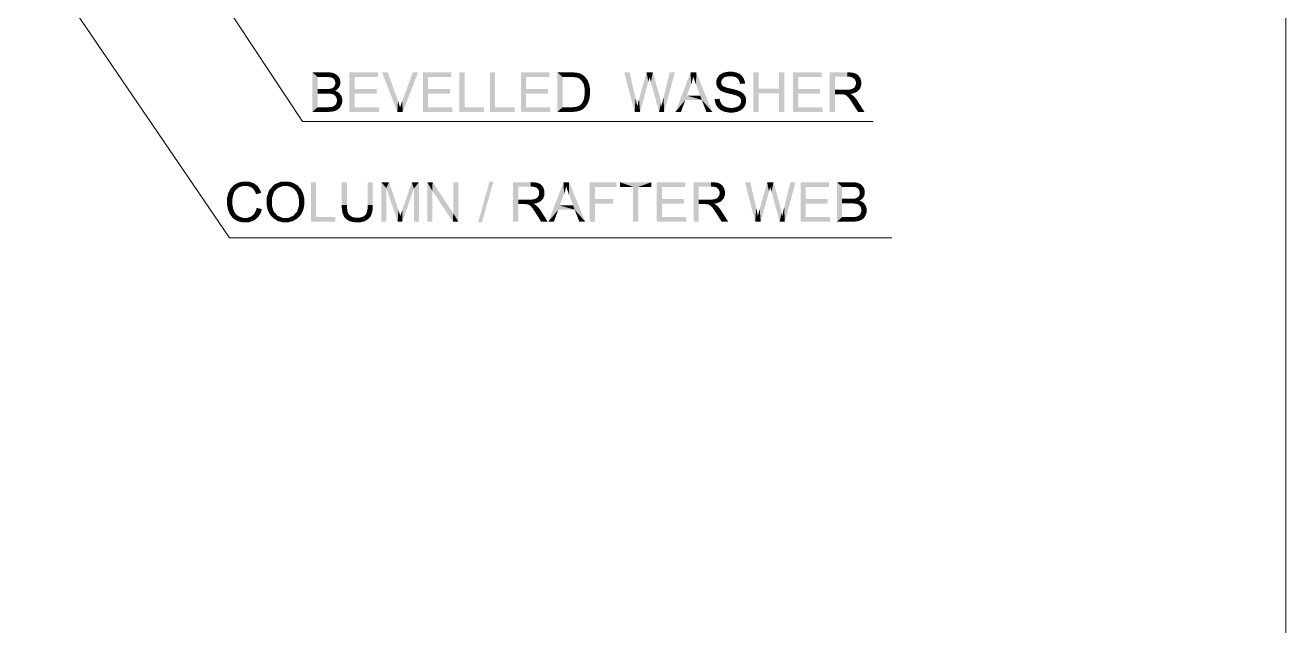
# Model space of a CAD drawing. Header units: millimetres. Extents: x 2 to 579, y 1 to 405.
# Drawn here: x 254.1 to 281.72, y 110.09 to 123.24 of the extents above; entities that cross this region are included whole.
import ezdxf

# ---------------------------------------------------------------- set-up
doc = ezdxf.new("R2010")
doc.units = ezdxf.units.MM
doc.linetypes.add('XKITLINE00', pattern=[0])
doc.layers.add('LinkedObject', color=7, linetype='Continuous', lineweight=0)

# ---------------------------------------------------------------- blocks, each defined once
blk = doc.blocks.new('*A4')
at = {"layer": 'LinkedObject'}
for points in [[(260.394, 122.209), (260.508, 121.744), (260.394, 121.345)], [(260.508, 121.846), (260.508, 121.744), (260.394, 122.209)], [(260.394, 122.209), (260.508, 122.107), (260.508, 121.846)], [(260.681, 122.107), (260.394, 122.209), (260.718, 122.209)], [(260.508, 122.107), (260.394, 122.209), (260.681, 122.107)], [(260.681, 122.107), (260.718, 122.209), (260.727, 122.107)], [(260.718, 122.209), (260.793, 122.101), (260.727, 122.107)], [(260.767, 122.209), (260.793, 122.101), (260.718, 122.209)], [(260.847, 122.196), (260.793, 122.101), (260.767, 122.209)], [(260.793, 122.101), (260.847, 122.196), (260.812, 122.095)], [(260.812, 122.095), (260.847, 122.196), (260.832, 122.089)], [(260.832, 122.089), (260.847, 122.196), (260.877, 122.182)], [(260.877, 122.182), (260.861, 122.066), (260.832, 122.089)], [(260.907, 122.169), (260.861, 122.066), (260.877, 122.182)], [(260.954, 122.129), (260.861, 122.066), (260.907, 122.169)], [(260.971, 122.102), (260.861, 122.066), (260.954, 122.129)], [(260.861, 122.066), (260.971, 122.102), (260.872, 122.05)], [(260.971, 122.102), (260.882, 122.034), (260.872, 122.05)], [(260.882, 122.034), (260.971, 122.102), (260.892, 121.996)], [(260.892, 121.996), (260.971, 122.102), (261.004, 121.988)], [(261.004, 122.017), (260.971, 122.102), (260.988, 122.074)], [(261.004, 121.988), (260.971, 122.102), (261.004, 122.017)], [(261.319, 121.842), (261.205, 121.345), (261.205, 122.209)], [(261.319, 121.842), (261.205, 122.209), (261.319, 122.107)], [(261.83, 122.107), (261.205, 122.209), (261.83, 122.209)], [(261.319, 122.107), (261.205, 122.209), (261.83, 122.107)], [(262.043, 122.209), (262.254, 121.345), (261.919, 122.209)], [(262.268, 121.581), (262.254, 121.345), (262.043, 122.209)], [(262.709, 122.209), (262.36, 121.581), (262.593, 122.209)], [(262.372, 121.345), (262.36, 121.581), (262.709, 122.209)], [(262.928, 121.842), (262.814, 121.345), (262.814, 122.209)], [(262.928, 121.842), (262.814, 122.209), (262.928, 122.107)], [(263.438, 122.107), (262.814, 122.209), (263.438, 122.209)], [(262.928, 122.107), (262.814, 122.209), (263.438, 122.107)], [(263.725, 122.209), (263.611, 121.345), (263.611, 122.209)], [(263.725, 121.447), (263.611, 121.345), (263.725, 122.209)], [(264.396, 122.209), (264.282, 121.345), (264.282, 122.209)], [(264.396, 121.447), (264.282, 121.345), (264.396, 122.209)], [(265.073, 121.842), (264.959, 121.345), (264.959, 122.209)], [(265.073, 121.842), (264.959, 122.209), (265.073, 122.107)], [(265.584, 122.107), (264.959, 122.209), (265.584, 122.209)], [(265.073, 122.107), (264.959, 122.209), (265.584, 122.107)], [(265.762, 122.209), (265.876, 122.107), (265.762, 121.345)], [(266.057, 122.107), (265.762, 122.209), (266.059, 122.209)], [(265.876, 122.107), (265.762, 122.209), (266.057, 122.107)], [(265.762, 121.345), (265.876, 122.107), (265.876, 121.447)], [(266.059, 122.209), (266.108, 122.107), (266.057, 122.107)], [(266.109, 122.209), (266.108, 122.107), (266.059, 122.209)], [(266.109, 122.209), (266.182, 122.098), (266.108, 122.107)], [(266.186, 122.202), (266.182, 122.098), (266.109, 122.209)], [(266.213, 122.196), (266.182, 122.098), (266.186, 122.202)], [(266.213, 122.196), (266.205, 122.089), (266.182, 122.098)], [(266.205, 122.089), (266.213, 122.196), (266.237, 122.077)], [(266.313, 122.157), (266.213, 122.196), (266.25, 122.188)], [(266.339, 122.134), (266.213, 122.196), (266.313, 122.157)], [(266.291, 122.028), (266.213, 122.196), (266.339, 122.134)], [(266.237, 122.077), (266.213, 122.196), (266.291, 122.028)], [(266.339, 122.134), (266.313, 121.991), (266.291, 122.028)], [(266.373, 122.106), (266.313, 121.991), (266.339, 122.134)], [(266.425, 122.032), (266.313, 121.991), (266.373, 122.106)], [(267.342, 122.209), (267.452, 121.345), (267.224, 122.209)], [(267.473, 121.642), (267.452, 121.345), (267.342, 122.209)], [(267.713, 122.209), (267.753, 122.003), (267.548, 121.625)], [(267.753, 122.003), (267.713, 122.209), (267.758, 122.024)], [(267.758, 122.024), (267.713, 122.209), (267.771, 122.074)], [(267.771, 122.074), (267.713, 122.209), (267.779, 122.104)], [(267.851, 122.209), (267.779, 122.104), (267.713, 122.209)], [(267.779, 122.104), (267.851, 122.209), (267.781, 122.095)], [(267.781, 122.095), (267.851, 122.209), (267.795, 122.044)], [(267.795, 122.044), (267.851, 122.209), (267.807, 122.003)], [(267.807, 122.003), (267.851, 122.209), (267.974, 121.771)], [(268.335, 122.209), (268.085, 121.653), (268.22, 122.209)], [(268.099, 121.345), (268.085, 121.653), (268.335, 122.209)], [(268.679, 122.209), (268.69, 121.953), (268.347, 121.345)], [(268.69, 121.953), (268.679, 122.209), (268.705, 121.994)], [(268.705, 121.994), (268.679, 122.209), (268.728, 122.076)], [(268.728, 122.076), (268.679, 122.209), (268.737, 122.118)], [(268.802, 122.209), (268.737, 122.118), (268.679, 122.209)], [(268.737, 122.118), (268.802, 122.209), (268.747, 122.083)], [(268.747, 122.083), (268.802, 122.209), (268.778, 121.993)], [(268.778, 121.993), (268.802, 122.209), (268.798, 121.938)], [(268.798, 121.938), (268.802, 122.209), (268.889, 121.7)], [(268.889, 121.7), (268.802, 122.209), (268.924, 121.606)], [(268.924, 121.606), (268.802, 122.209), (269.154, 121.345)], [(269.277, 122.107), (269.24, 121.985), (269.259, 122.079)], [(269.374, 122.065), (269.24, 121.985), (269.277, 122.107)], [(269.259, 122.079), (269.24, 121.985), (269.24, 122.018)], [(269.296, 122.136), (269.397, 122.084), (269.277, 122.107)], [(269.277, 122.107), (269.397, 122.084), (269.374, 122.065)], [(269.35, 122.179), (269.397, 122.084), (269.296, 122.136)], [(269.421, 122.103), (269.35, 122.179), (269.386, 122.194)], [(269.397, 122.084), (269.35, 122.179), (269.421, 122.103)], [(269.421, 122.209), (269.497, 122.122), (269.386, 122.194)], [(269.386, 122.194), (269.497, 122.122), (269.421, 122.103)], [(269.5, 122.223), (269.497, 122.122), (269.421, 122.209)], [(269.544, 122.223), (269.497, 122.122), (269.5, 122.223)], [(269.497, 122.122), (269.544, 122.223), (269.548, 122.122)], [(269.544, 122.223), (269.598, 122.122), (269.548, 122.122)], [(269.677, 122.208), (269.544, 122.223), (269.592, 122.223)], [(269.713, 122.192), (269.544, 122.223), (269.677, 122.208)], [(269.673, 122.101), (269.544, 122.223), (269.713, 122.192)], [(269.598, 122.122), (269.544, 122.223), (269.673, 122.101)], [(269.713, 122.192), (269.699, 122.08), (269.673, 122.101)], [(269.75, 122.177), (269.699, 122.08), (269.713, 122.192)], [(269.699, 122.08), (269.75, 122.177), (269.724, 122.059)], [(269.724, 122.059), (269.75, 122.177), (269.826, 122.101)], [(269.826, 122.101), (269.754, 121.997), (269.724, 122.059)], [(269.826, 122.101), (269.75, 122.177), (269.806, 122.131)], [(269.846, 122.071), (269.754, 121.997), (269.826, 122.101)], [(269.867, 122.003), (269.754, 121.997), (269.846, 122.071)], [(270.168, 121.854), (270.054, 121.345), (270.054, 122.209)], [(270.168, 121.854), (270.054, 122.209), (270.168, 122.209)], [(270.731, 122.209), (270.617, 121.854), (270.617, 122.209)], [(270.617, 121.752), (270.617, 121.854), (270.731, 122.209)], [(270.617, 121.752), (270.731, 122.209), (270.731, 121.345)], [(271.037, 121.842), (270.923, 121.345), (270.923, 122.209)], [(271.037, 121.842), (270.923, 122.209), (271.037, 122.107)], [(271.548, 122.107), (270.923, 122.209), (271.548, 122.209)], [(271.037, 122.107), (270.923, 122.209), (271.548, 122.107)], [(271.842, 121.828), (271.728, 121.345), (271.728, 122.209)], [(271.728, 122.209), (271.842, 122.114), (271.842, 121.828)], [(272.115, 122.114), (271.728, 122.209), (272.11, 122.209)], [(271.842, 122.114), (271.728, 122.209), (272.115, 122.114)], [(272.11, 122.209), (272.163, 122.114), (272.115, 122.114)], [(272.255, 122.197), (272.11, 122.209), (272.168, 122.209)], [(272.285, 122.185), (272.11, 122.209), (272.255, 122.197)], [(272.233, 122.094), (272.11, 122.209), (272.285, 122.185)], [(272.163, 122.114), (272.11, 122.209), (272.233, 122.094)], [(272.285, 122.185), (272.255, 122.074), (272.233, 122.094)], [(272.315, 122.174), (272.255, 122.074), (272.285, 122.185)], [(272.255, 122.074), (272.315, 122.174), (272.277, 122.054)], [(272.277, 122.054), (272.315, 122.174), (272.381, 122.103)], [(272.381, 122.103), (272.3, 122.004), (272.277, 122.054)], [(272.399, 122.074), (272.3, 122.004), (272.381, 122.103)], [(272.417, 122.009), (272.3, 122.004), (272.399, 122.074)], [(272.381, 122.103), (272.315, 122.174), (272.363, 122.133)], [(260.708, 121.744), (260.508, 121.846), (260.695, 121.846)], [(260.508, 121.744), (260.508, 121.846), (260.708, 121.744)], [(260.749, 121.744), (260.695, 121.846), (260.733, 121.846)], [(260.708, 121.744), (260.695, 121.846), (260.749, 121.744)], [(260.788, 121.851), (260.884, 121.804), (260.733, 121.846)], [(260.733, 121.846), (260.884, 121.804), (260.749, 121.744)], [(260.749, 121.744), (260.884, 121.804), (260.813, 121.737)], [(260.804, 121.856), (260.914, 121.819), (260.788, 121.851)], [(260.884, 121.804), (260.788, 121.851), (260.914, 121.819)], [(260.826, 121.862), (260.914, 121.819), (260.804, 121.856)], [(260.884, 121.804), (260.857, 121.722), (260.813, 121.737)], [(260.859, 121.884), (260.914, 121.819), (260.826, 121.862)], [(260.857, 121.722), (260.884, 121.804), (260.891, 121.697)], [(260.974, 121.883), (260.859, 121.884), (260.881, 121.914)], [(260.96, 121.859), (260.859, 121.884), (260.974, 121.883)], [(260.914, 121.819), (260.859, 121.884), (260.96, 121.859)], [(260.881, 121.914), (261.004, 121.988), (260.974, 121.883)], [(260.892, 121.952), (261.004, 121.988), (260.881, 121.914)], [(260.983, 121.754), (260.884, 121.804), (260.923, 121.793)], [(260.891, 121.697), (260.884, 121.804), (260.983, 121.754)], [(261.004, 121.988), (260.892, 121.974), (260.892, 121.996)], [(260.892, 121.974), (261.004, 121.988), (260.892, 121.952)], [(260.974, 121.883), (261.004, 121.988), (260.989, 121.908)], [(260.989, 121.908), (261.004, 121.988), (261.004, 121.96)], [(261.319, 121.74), (261.205, 121.345), (261.319, 121.842)], [(261.798, 121.74), (261.319, 121.842), (261.798, 121.842)], [(261.319, 121.74), (261.319, 121.842), (261.798, 121.74)], [(262.928, 121.74), (262.814, 121.345), (262.928, 121.842)], [(263.406, 121.74), (262.928, 121.842), (263.406, 121.842)], [(262.928, 121.74), (262.928, 121.842), (263.406, 121.74)], [(265.073, 121.74), (264.959, 121.345), (265.073, 121.842)], [(265.552, 121.74), (265.073, 121.842), (265.552, 121.842)], [(265.073, 121.74), (265.073, 121.842), (265.552, 121.74)], [(266.313, 121.991), (266.425, 122.032), (266.336, 121.955)], [(266.336, 121.955), (266.425, 122.032), (266.441, 121.987)], [(266.441, 121.987), (266.358, 121.851), (266.336, 121.955)], [(266.458, 121.942), (266.358, 121.851), (266.441, 121.987)], [(266.475, 121.839), (266.358, 121.851), (266.458, 121.942)], [(266.475, 121.781), (266.358, 121.851), (266.475, 121.839)], [(266.358, 121.851), (266.475, 121.781), (266.358, 121.783)], [(267.548, 121.625), (267.753, 122.003), (267.571, 121.345)], [(267.974, 121.771), (267.987, 121.345), (267.807, 122.003)], [(268.347, 121.345), (268.69, 121.953), (268.595, 121.7)], [(269.35, 122.019), (269.24, 121.985), (269.374, 122.065)], [(269.24, 121.985), (269.35, 122.019), (269.35, 121.993)], [(269.35, 121.969), (269.24, 121.985), (269.35, 121.993)], [(269.24, 121.985), (269.35, 121.969), (269.24, 121.955)], [(269.24, 121.955), (269.35, 121.969), (269.255, 121.901)], [(269.255, 121.901), (269.35, 121.969), (269.27, 121.877)], [(269.27, 121.877), (269.35, 121.969), (269.367, 121.931)], [(269.367, 121.931), (269.331, 121.813), (269.27, 121.877)], [(269.27, 121.877), (269.331, 121.813), (269.286, 121.853)], [(269.383, 121.916), (269.331, 121.813), (269.367, 121.931)], [(269.331, 121.813), (269.383, 121.916), (269.362, 121.797)], [(269.362, 121.797), (269.383, 121.916), (269.4, 121.901)], [(269.362, 121.797), (269.4, 121.901), (269.386, 121.784)], [(269.386, 121.784), (269.4, 121.901), (269.469, 121.757)], [(269.469, 121.757), (269.4, 121.901), (269.486, 121.87)], [(269.469, 121.757), (269.486, 121.87), (269.529, 121.743)], [(269.529, 121.743), (269.486, 121.87), (269.556, 121.854)], [(269.529, 121.743), (269.556, 121.854), (269.588, 121.729)], [(269.588, 121.729), (269.556, 121.854), (269.625, 121.839)], [(269.588, 121.729), (269.625, 121.839), (269.665, 121.708)], [(269.665, 121.708), (269.625, 121.839), (269.683, 121.701)], [(269.683, 121.701), (269.625, 121.839), (269.71, 121.69)], [(269.721, 121.811), (269.71, 121.69), (269.625, 121.839)], [(269.747, 121.799), (269.71, 121.69), (269.721, 121.811)], [(269.71, 121.69), (269.747, 121.799), (269.749, 121.665)], [(269.749, 121.665), (269.747, 121.799), (269.785, 121.782)], [(269.868, 121.965), (269.754, 121.997), (269.867, 122.003)], [(269.754, 121.997), (269.868, 121.965), (269.759, 121.956)], [(270.168, 121.752), (270.054, 121.345), (270.168, 121.854)], [(270.168, 121.854), (270.617, 121.752), (270.168, 121.752)], [(270.617, 121.854), (270.617, 121.752), (270.168, 121.854)], [(271.037, 121.74), (270.923, 121.345), (271.037, 121.842)], [(271.516, 121.74), (271.037, 121.842), (271.516, 121.842)], [(271.037, 121.74), (271.037, 121.842), (271.516, 121.74)], [(271.842, 121.828), (271.842, 121.728), (271.728, 121.345)], [(271.974, 121.728), (271.842, 121.828), (272.087, 121.828)], [(271.842, 121.728), (271.842, 121.828), (271.974, 121.728)], [(271.974, 121.728), (272.087, 121.828), (271.996, 121.728)], [(271.996, 121.728), (272.087, 121.828), (272.028, 121.726)], [(272.028, 121.726), (272.087, 121.828), (272.038, 121.724)], [(272.038, 121.724), (272.087, 121.828), (272.051, 121.721)], [(272.051, 121.721), (272.087, 121.828), (272.077, 121.709)], [(272.077, 121.709), (272.087, 121.828), (272.126, 121.828)], [(272.077, 121.709), (272.126, 121.828), (272.09, 121.701)], [(272.126, 121.828), (272.174, 121.738), (272.09, 121.701)], [(272.187, 121.836), (272.174, 121.738), (272.126, 121.828)], [(272.174, 121.738), (272.187, 121.836), (272.236, 121.746)], [(272.209, 121.844), (272.358, 121.818), (272.187, 121.836)], [(272.328, 121.786), (272.187, 121.836), (272.358, 121.818)], [(272.236, 121.746), (272.187, 121.836), (272.328, 121.786)], [(272.232, 121.852), (272.358, 121.818), (272.209, 121.844)], [(272.358, 121.818), (272.232, 121.852), (272.265, 121.878)], [(272.277, 121.896), (272.358, 121.818), (272.265, 121.878)], [(272.288, 121.914), (272.358, 121.818), (272.277, 121.896)], [(272.288, 121.914), (272.417, 121.973), (272.358, 121.818)], [(272.3, 121.952), (272.417, 121.973), (272.288, 121.914)], [(272.417, 121.973), (272.3, 122.004), (272.417, 122.009)], [(272.3, 122.004), (272.417, 121.973), (272.3, 121.973)], [(272.417, 121.973), (272.3, 121.952), (272.3, 121.973)], [(272.358, 121.818), (272.417, 121.973), (272.387, 121.849)], [(272.387, 121.849), (272.417, 121.973), (272.417, 121.927)], [(260.394, 121.345), (260.508, 121.744), (260.508, 121.447)], [(260.891, 121.697), (260.983, 121.754), (260.904, 121.679)], [(261.02, 121.482), (260.903, 121.507), (260.92, 121.538)], [(260.904, 121.679), (260.983, 121.754), (260.916, 121.661)], [(260.916, 121.661), (260.983, 121.754), (261.004, 121.726)], [(261.004, 121.726), (260.928, 121.619), (260.916, 121.661)], [(260.92, 121.538), (261.046, 121.595), (261.02, 121.482)], [(260.928, 121.575), (261.046, 121.595), (260.92, 121.538)], [(261.025, 121.698), (260.928, 121.619), (261.004, 121.726)], [(261.046, 121.633), (260.928, 121.619), (261.025, 121.698)], [(261.046, 121.595), (260.928, 121.619), (261.046, 121.633)], [(260.928, 121.619), (261.046, 121.595), (260.928, 121.595)], [(261.046, 121.595), (260.928, 121.575), (260.928, 121.595)], [(261.02, 121.482), (261.046, 121.595), (261.033, 121.508)], [(261.033, 121.508), (261.046, 121.595), (261.046, 121.565)], [(261.319, 121.447), (261.205, 121.345), (261.319, 121.74)], [(262.281, 121.543), (262.254, 121.345), (262.268, 121.581)], [(262.304, 121.472), (262.254, 121.345), (262.281, 121.543)], [(262.346, 121.545), (262.372, 121.345), (262.323, 121.475)], [(262.36, 121.581), (262.372, 121.345), (262.346, 121.545)], [(262.928, 121.447), (262.814, 121.345), (262.928, 121.74)], [(265.073, 121.447), (264.959, 121.345), (265.073, 121.74)], [(266.394, 121.481), (266.272, 121.507), (266.292, 121.528)], [(266.292, 121.528), (266.452, 121.607), (266.394, 121.481)], [(266.324, 121.582), (266.452, 121.607), (266.292, 121.528)], [(266.335, 121.617), (266.452, 121.607), (266.324, 121.582)], [(266.452, 121.607), (266.335, 121.617), (266.346, 121.651)], [(266.358, 121.734), (266.475, 121.732), (266.346, 121.651)], [(266.346, 121.651), (266.475, 121.732), (266.452, 121.607)], [(266.475, 121.781), (266.358, 121.734), (266.358, 121.783)], [(266.475, 121.732), (266.358, 121.734), (266.475, 121.781)], [(266.394, 121.481), (266.452, 121.607), (266.411, 121.506)], [(266.411, 121.506), (266.452, 121.607), (266.441, 121.569)], [(266.452, 121.607), (266.475, 121.732), (266.464, 121.645)], [(267.483, 121.598), (267.452, 121.345), (267.473, 121.642)], [(267.502, 121.509), (267.452, 121.345), (267.483, 121.598)], [(267.526, 121.535), (267.571, 121.345), (267.509, 121.465)], [(267.545, 121.614), (267.571, 121.345), (267.526, 121.535)], [(267.548, 121.625), (267.571, 121.345), (267.545, 121.614)], [(267.997, 121.69), (267.987, 121.345), (267.974, 121.771)], [(268.031, 121.537), (267.987, 121.345), (267.997, 121.69)], [(268.041, 121.465), (267.987, 121.345), (268.031, 121.537)], [(268.071, 121.6), (268.099, 121.345), (268.05, 121.506)], [(268.085, 121.653), (268.099, 121.345), (268.071, 121.6)], [(268.562, 121.606), (268.347, 121.345), (268.595, 121.7)], [(268.347, 121.345), (268.562, 121.606), (268.468, 121.345)], [(268.595, 121.7), (268.924, 121.606), (268.562, 121.606)], [(268.889, 121.7), (268.924, 121.606), (268.595, 121.7)], [(268.924, 121.606), (269.154, 121.345), (269.024, 121.345)], [(269.32, 121.599), (269.208, 121.622), (269.316, 121.631)], [(269.208, 121.622), (269.255, 121.467), (269.209, 121.579)], [(269.32, 121.599), (269.255, 121.467), (269.208, 121.622)], [(269.209, 121.579), (269.255, 121.467), (269.233, 121.501)], [(269.338, 121.546), (269.255, 121.467), (269.32, 121.599)], [(269.255, 121.467), (269.338, 121.546), (269.278, 121.433)], [(269.278, 121.433), (269.338, 121.546), (269.34, 121.381)], [(269.352, 121.525), (269.34, 121.381), (269.338, 121.546)], [(269.366, 121.504), (269.34, 121.381), (269.352, 121.525)], [(269.749, 121.665), (269.785, 121.782), (269.761, 121.65)], [(269.772, 121.522), (269.874, 121.489), (269.76, 121.505)], [(269.761, 121.65), (269.785, 121.782), (269.773, 121.635)], [(269.772, 121.522), (269.894, 121.588), (269.874, 121.489)], [(269.784, 121.559), (269.894, 121.588), (269.772, 121.522)], [(269.785, 121.782), (269.858, 121.711), (269.773, 121.635)], [(269.773, 121.635), (269.858, 121.711), (269.784, 121.599)], [(269.784, 121.599), (269.858, 121.711), (269.876, 121.685)], [(269.784, 121.599), (269.876, 121.685), (269.784, 121.579)], [(269.784, 121.579), (269.876, 121.685), (269.784, 121.559)], [(269.876, 121.685), (269.894, 121.588), (269.784, 121.559)], [(269.858, 121.711), (269.785, 121.782), (269.84, 121.738)], [(269.874, 121.489), (269.894, 121.588), (269.894, 121.554)], [(269.894, 121.588), (269.876, 121.685), (269.894, 121.623)], [(270.054, 121.345), (270.168, 121.752), (270.168, 121.345)], [(270.617, 121.752), (270.731, 121.345), (270.617, 121.345)], [(271.037, 121.447), (270.923, 121.345), (271.037, 121.74)], [(271.728, 121.345), (271.842, 121.728), (271.842, 121.345)], [(272.09, 121.701), (272.174, 121.738), (272.102, 121.693)], [(272.174, 121.738), (272.131, 121.664), (272.102, 121.693)], [(272.197, 121.727), (272.131, 121.664), (272.174, 121.738)], [(272.131, 121.664), (272.197, 121.727), (272.148, 121.643)], [(272.148, 121.643), (272.197, 121.727), (272.164, 121.623)], [(272.164, 121.623), (272.197, 121.727), (272.243, 121.695)], [(272.243, 121.695), (272.205, 121.563), (272.164, 121.623)], [(272.243, 121.695), (272.197, 121.727), (272.231, 121.705)], [(272.268, 121.672), (272.205, 121.563), (272.243, 121.695)], [(272.315, 121.614), (272.205, 121.563), (272.268, 121.672)], [(272.205, 121.563), (272.315, 121.614), (272.23, 121.524)], [(272.23, 121.524), (272.315, 121.614), (272.337, 121.58)], [(272.23, 121.524), (272.337, 121.58), (272.344, 121.345)], [(272.344, 121.345), (272.337, 121.58), (272.487, 121.345)], [(260.508, 121.447), (260.723, 121.345), (260.394, 121.345)], [(260.723, 121.447), (260.723, 121.345), (260.508, 121.447)], [(260.723, 121.447), (260.764, 121.345), (260.723, 121.345)], [(260.751, 121.447), (260.764, 121.345), (260.723, 121.447)], [(260.79, 121.449), (260.834, 121.352), (260.751, 121.447)], [(260.751, 121.447), (260.834, 121.352), (260.764, 121.345)], [(260.801, 121.451), (260.834, 121.352), (260.79, 121.449)], [(260.862, 121.359), (260.801, 121.451), (260.821, 121.454)], [(260.834, 121.352), (260.801, 121.451), (260.862, 121.359)], [(260.854, 121.466), (260.957, 121.402), (260.821, 121.454)], [(260.821, 121.454), (260.957, 121.402), (260.862, 121.359)], [(260.868, 121.474), (260.957, 121.402), (260.854, 121.466)], [(260.862, 121.359), (260.957, 121.402), (260.891, 121.366)], [(260.957, 121.402), (260.868, 121.474), (260.881, 121.483)], [(260.903, 121.507), (260.976, 121.416), (260.881, 121.483)], [(260.881, 121.483), (260.976, 121.416), (260.957, 121.402)], [(260.891, 121.366), (260.957, 121.402), (260.938, 121.388)], [(261.008, 121.456), (260.903, 121.507), (261.02, 121.482)], [(260.976, 121.416), (260.903, 121.507), (261.008, 121.456)], [(261.205, 121.345), (261.319, 121.447), (261.849, 121.345)], [(261.849, 121.345), (261.319, 121.447), (261.849, 121.447)], [(262.313, 121.439), (262.254, 121.345), (262.304, 121.472)], [(262.254, 121.345), (262.313, 121.439), (262.372, 121.345)], [(262.323, 121.475), (262.372, 121.345), (262.313, 121.439)], [(262.814, 121.345), (262.928, 121.447), (263.458, 121.345)], [(263.458, 121.345), (262.928, 121.447), (263.458, 121.447)], [(263.611, 121.345), (263.725, 121.447), (264.15, 121.345)], [(264.15, 121.345), (263.725, 121.447), (264.15, 121.447)], [(264.282, 121.345), (264.396, 121.447), (264.821, 121.345)], [(264.821, 121.345), (264.396, 121.447), (264.821, 121.447)], [(264.959, 121.345), (265.073, 121.447), (265.604, 121.345)], [(265.604, 121.345), (265.073, 121.447), (265.604, 121.447)], [(265.876, 121.447), (266.073, 121.345), (265.762, 121.345)], [(266.06, 121.447), (266.073, 121.345), (265.876, 121.447)], [(266.06, 121.447), (266.112, 121.345), (266.073, 121.345)], [(266.103, 121.447), (266.112, 121.345), (266.06, 121.447)], [(266.212, 121.359), (266.103, 121.447), (266.17, 121.455)], [(266.182, 121.352), (266.103, 121.447), (266.212, 121.359)], [(266.112, 121.345), (266.103, 121.447), (266.182, 121.352)], [(266.194, 121.463), (266.212, 121.359), (266.17, 121.455)], [(266.219, 121.47), (266.212, 121.359), (266.194, 121.463)], [(266.212, 121.359), (266.219, 121.47), (266.242, 121.367)], [(266.315, 121.403), (266.219, 121.47), (266.257, 121.493)], [(266.294, 121.388), (266.219, 121.47), (266.315, 121.403)], [(266.242, 121.367), (266.219, 121.47), (266.294, 121.388)], [(266.272, 121.507), (266.336, 121.417), (266.257, 121.493)], [(266.257, 121.493), (266.336, 121.417), (266.315, 121.403)], [(266.376, 121.456), (266.272, 121.507), (266.394, 121.481)], [(266.336, 121.417), (266.272, 121.507), (266.376, 121.456)], [(267.509, 121.465), (267.452, 121.345), (267.502, 121.509)], [(267.509, 121.465), (267.571, 121.345), (267.452, 121.345)], [(268.041, 121.465), (268.099, 121.345), (267.987, 121.345)], [(268.05, 121.506), (268.099, 121.345), (268.041, 121.465)], [(269.366, 121.504), (269.38, 121.364), (269.34, 121.381)], [(269.409, 121.47), (269.38, 121.364), (269.366, 121.504)], [(269.38, 121.364), (269.409, 121.47), (269.419, 121.347)], [(269.438, 121.458), (269.419, 121.347), (269.409, 121.47)], [(269.468, 121.445), (269.419, 121.347), (269.438, 121.458)], [(269.468, 121.445), (269.517, 121.33), (269.419, 121.347)], [(269.534, 121.432), (269.517, 121.33), (269.468, 121.445)], [(269.534, 121.432), (269.576, 121.33), (269.517, 121.33)], [(269.571, 121.432), (269.576, 121.33), (269.534, 121.432)], [(269.571, 121.432), (269.622, 121.33), (269.576, 121.33)], [(269.603, 121.432), (269.622, 121.33), (269.571, 121.432)], [(269.661, 121.442), (269.742, 121.364), (269.603, 121.432)], [(269.603, 121.432), (269.742, 121.364), (269.622, 121.33)], [(269.622, 121.33), (269.742, 121.364), (269.705, 121.347)], [(269.686, 121.451), (269.835, 121.428), (269.661, 121.442)], [(269.779, 121.381), (269.661, 121.442), (269.835, 121.428)], [(269.742, 121.364), (269.661, 121.442), (269.779, 121.381)], [(269.711, 121.461), (269.835, 121.428), (269.686, 121.451)], [(269.748, 121.488), (269.855, 121.459), (269.711, 121.461)], [(269.711, 121.461), (269.855, 121.459), (269.835, 121.428)], [(269.76, 121.505), (269.874, 121.489), (269.748, 121.488)], [(269.855, 121.459), (269.748, 121.488), (269.874, 121.489)], [(270.923, 121.345), (271.037, 121.447), (271.568, 121.345)], [(271.568, 121.345), (271.037, 121.447), (271.568, 121.447)], [(258.666, 119.545), (258.547, 119.564), (258.573, 119.614)], [(258.599, 119.665), (258.727, 119.65), (258.573, 119.614)], [(258.573, 119.614), (258.727, 119.65), (258.68, 119.586)], [(258.666, 119.545), (258.573, 119.614), (258.68, 119.586)], [(258.672, 119.741), (258.727, 119.65), (258.599, 119.665)], [(258.719, 119.767), (258.727, 119.65), (258.672, 119.741)], [(258.767, 119.793), (258.877, 119.721), (258.719, 119.767)], [(258.719, 119.767), (258.877, 119.721), (258.793, 119.698)], [(258.727, 119.65), (258.719, 119.767), (258.76, 119.674)], [(258.76, 119.674), (258.719, 119.767), (258.793, 119.698)], [(258.872, 119.819), (258.877, 119.721), (258.767, 119.793)], [(258.929, 119.819), (258.877, 119.721), (258.872, 119.819)], [(258.877, 119.721), (258.929, 119.819), (258.926, 119.721)], [(258.929, 119.819), (258.97, 119.721), (258.926, 119.721)], [(259.102, 119.786), (258.929, 119.819), (258.994, 119.819)], [(259.147, 119.753), (258.929, 119.819), (259.102, 119.786)], [(259.042, 119.7), (258.929, 119.819), (259.147, 119.753)], [(258.97, 119.721), (258.929, 119.819), (259.042, 119.7)], [(259.042, 119.7), (259.147, 119.753), (259.07, 119.678)], [(259.147, 119.753), (259.099, 119.657), (259.07, 119.678)], [(259.099, 119.657), (259.147, 119.753), (259.142, 119.588)], [(259.142, 119.588), (259.147, 119.753), (259.27, 119.568)], [(259.142, 119.588), (259.27, 119.568), (259.157, 119.541)], [(259.252, 119.627), (259.147, 119.753), (259.191, 119.72)], [(259.27, 119.568), (259.147, 119.753), (259.252, 119.627)], [(259.505, 119.697), (259.39, 119.361), (259.447, 119.637)], [(259.551, 119.596), (259.39, 119.361), (259.505, 119.697)], [(259.447, 119.637), (259.39, 119.361), (259.39, 119.468)], [(259.507, 119.456), (259.39, 119.361), (259.551, 119.596)], [(259.712, 119.819), (259.505, 119.697), (259.563, 119.758)], [(259.803, 119.819), (259.505, 119.697), (259.712, 119.819)], [(259.743, 119.721), (259.505, 119.697), (259.803, 119.819)], [(259.639, 119.679), (259.505, 119.697), (259.743, 119.721)], [(259.505, 119.697), (259.639, 119.679), (259.595, 119.637)], [(259.551, 119.596), (259.505, 119.697), (259.595, 119.637)], [(259.743, 119.721), (259.803, 119.819), (259.804, 119.721)], [(259.803, 119.819), (259.847, 119.721), (259.804, 119.721)], [(259.971, 119.79), (259.803, 119.819), (259.863, 119.819)], [(260.019, 119.762), (259.803, 119.819), (259.971, 119.79)], [(259.924, 119.699), (259.803, 119.819), (260.019, 119.762)], [(259.847, 119.721), (259.803, 119.819), (259.924, 119.699)], [(259.924, 119.699), (260.019, 119.762), (259.958, 119.677)], [(260.019, 119.762), (259.992, 119.656), (259.958, 119.677)], [(259.992, 119.656), (260.019, 119.762), (260.045, 119.595)], [(260.14, 119.654), (260.019, 119.762), (260.067, 119.733)], [(260.165, 119.603), (260.019, 119.762), (260.14, 119.654)], [(260.045, 119.595), (260.019, 119.762), (260.165, 119.603)], [(260.045, 119.595), (260.165, 119.603), (260.063, 119.555)], [(260.165, 119.603), (260.08, 119.516), (260.063, 119.555)], [(260.08, 119.516), (260.165, 119.603), (260.098, 119.424)], [(260.098, 119.424), (260.165, 119.603), (260.216, 119.436)], [(260.216, 119.436), (260.165, 119.603), (260.191, 119.552)], [(260.472, 119.804), (260.358, 118.94), (260.358, 119.804)], [(260.472, 119.042), (260.358, 118.94), (260.472, 119.804)], [(261.15, 119.804), (261.036, 119.305), (261.036, 119.804)], [(261.15, 119.306), (261.036, 119.305), (261.15, 119.804)], [(261.715, 119.804), (261.601, 119.306), (261.601, 119.804)], [(261.715, 119.305), (261.601, 119.306), (261.715, 119.804)], [(261.901, 119.804), (262.011, 119.676), (261.901, 118.94)], [(262.011, 119.676), (261.901, 119.804), (262.073, 119.804)], [(261.901, 118.94), (262.011, 119.676), (262.011, 118.94)], [(262.011, 119.676), (262.073, 119.804), (262.26, 118.94)], [(262.26, 118.94), (262.073, 119.804), (262.277, 119.193)], [(262.364, 119.204), (262.615, 119.664), (262.363, 118.94)], [(262.572, 119.804), (262.615, 119.664), (262.364, 119.204)], [(262.725, 119.804), (262.615, 119.664), (262.572, 119.804)], [(262.615, 118.94), (262.725, 119.804), (262.725, 118.94)], [(262.615, 119.664), (262.725, 119.804), (262.615, 118.94)], [(262.908, 119.804), (263.018, 119.619), (262.908, 118.94)], [(263.018, 119.619), (262.908, 119.804), (263.025, 119.804)], [(262.908, 118.94), (263.018, 119.619), (263.018, 118.94)], [(263.018, 119.619), (263.025, 119.804), (263.471, 118.94)], [(263.471, 118.94), (263.025, 119.804), (263.478, 119.126)], [(263.588, 119.804), (263.478, 119.126), (263.478, 119.804)], [(263.588, 118.94), (263.478, 119.126), (263.588, 119.804)], [(264.358, 119.818), (264.022, 118.926), (264.273, 119.818)], [(264.108, 118.926), (264.022, 118.926), (264.358, 119.818)], [(264.902, 119.423), (264.788, 118.94), (264.788, 119.804)], [(264.788, 119.804), (264.902, 119.709), (264.902, 119.423)], [(265.175, 119.709), (264.788, 119.804), (265.17, 119.804)], [(264.902, 119.709), (264.788, 119.804), (265.175, 119.709)], [(265.17, 119.804), (265.223, 119.709), (265.175, 119.709)], [(265.316, 119.793), (265.17, 119.804), (265.228, 119.804)], [(265.346, 119.781), (265.17, 119.804), (265.316, 119.793)], [(265.293, 119.69), (265.17, 119.804), (265.346, 119.781)], [(265.223, 119.709), (265.17, 119.804), (265.293, 119.69)], [(265.346, 119.781), (265.315, 119.67), (265.293, 119.69)], [(265.376, 119.769), (265.315, 119.67), (265.346, 119.781)], [(265.315, 119.67), (265.376, 119.769), (265.338, 119.65)], [(265.338, 119.65), (265.376, 119.769), (265.442, 119.699)], [(265.442, 119.699), (265.36, 119.6), (265.338, 119.65)], [(265.46, 119.669), (265.36, 119.6), (265.442, 119.699)], [(265.477, 119.604), (265.36, 119.6), (265.46, 119.669)], [(265.477, 119.569), (265.36, 119.6), (265.477, 119.604)], [(265.36, 119.6), (265.477, 119.569), (265.36, 119.569)], [(265.442, 119.699), (265.376, 119.769), (265.424, 119.728)], [(265.894, 119.804), (265.906, 119.548), (265.562, 118.94)], [(265.906, 119.548), (265.894, 119.804), (265.92, 119.589)], [(265.92, 119.589), (265.894, 119.804), (265.944, 119.672)], [(265.944, 119.672), (265.894, 119.804), (265.952, 119.714)], [(266.017, 119.804), (265.952, 119.714), (265.894, 119.804)], [(265.952, 119.714), (266.017, 119.804), (265.963, 119.678)], [(265.963, 119.678), (266.017, 119.804), (265.993, 119.588)], [(265.993, 119.588), (266.017, 119.804), (266.013, 119.534)], [(266.013, 119.534), (266.017, 119.804), (266.104, 119.295)], [(266.104, 119.295), (266.017, 119.804), (266.139, 119.202)], [(266.139, 119.202), (266.017, 119.804), (266.37, 118.94)], [(266.582, 119.435), (266.468, 118.94), (266.468, 119.804)], [(266.582, 119.435), (266.468, 119.804), (266.582, 119.702)], [(267.05, 119.702), (266.468, 119.804), (267.05, 119.804)], [(266.582, 119.702), (266.468, 119.804), (267.05, 119.702)], [(267.134, 119.804), (267.418, 119.702), (267.134, 119.702)], [(267.532, 119.702), (267.418, 119.702), (267.134, 119.804)], [(267.532, 119.702), (267.134, 119.804), (267.818, 119.804)], [(267.418, 118.94), (267.532, 119.702), (267.532, 118.94)], [(267.418, 119.702), (267.532, 119.702), (267.418, 118.94)], [(267.532, 119.702), (267.818, 119.804), (267.818, 119.702)], [(268.051, 119.438), (267.937, 118.94), (267.937, 119.804)], [(268.051, 119.438), (267.937, 119.804), (268.051, 119.702)], [(268.562, 119.702), (267.937, 119.804), (268.562, 119.804)], [(268.051, 119.702), (267.937, 119.804), (268.562, 119.702)], [(268.856, 119.423), (268.742, 118.94), (268.742, 119.804)], [(268.742, 119.804), (268.856, 119.709), (268.856, 119.423)], [(269.129, 119.709), (268.742, 119.804), (269.124, 119.804)], [(268.856, 119.709), (268.742, 119.804), (269.129, 119.709)], [(269.124, 119.804), (269.177, 119.709), (269.129, 119.709)], [(269.269, 119.793), (269.124, 119.804), (269.182, 119.804)], [(269.299, 119.781), (269.124, 119.804), (269.269, 119.793)], [(269.247, 119.69), (269.124, 119.804), (269.299, 119.781)], [(269.177, 119.709), (269.124, 119.804), (269.247, 119.69)], [(269.299, 119.781), (269.269, 119.67), (269.247, 119.69)], [(269.329, 119.769), (269.269, 119.67), (269.299, 119.781)], [(269.269, 119.67), (269.329, 119.769), (269.291, 119.65)], [(269.291, 119.65), (269.329, 119.769), (269.395, 119.699)], [(269.395, 119.699), (269.314, 119.6), (269.291, 119.65)], [(269.413, 119.669), (269.314, 119.6), (269.395, 119.699)], [(269.431, 119.604), (269.314, 119.6), (269.413, 119.669)], [(269.431, 119.569), (269.314, 119.6), (269.431, 119.604)], [(269.314, 119.6), (269.431, 119.569), (269.314, 119.569)], [(269.395, 119.699), (269.329, 119.769), (269.377, 119.728)], [(269.985, 119.804), (270.095, 118.94), (269.867, 119.804)], [(270.116, 119.238), (270.095, 118.94), (269.985, 119.804)], [(270.356, 119.804), (270.396, 119.598), (270.191, 119.221)], [(270.191, 119.221), (270.396, 119.598), (270.214, 118.94)], [(270.396, 119.598), (270.356, 119.804), (270.401, 119.619)], [(270.401, 119.619), (270.356, 119.804), (270.414, 119.67)], [(270.414, 119.67), (270.356, 119.804), (270.422, 119.7)], [(270.494, 119.804), (270.422, 119.7), (270.356, 119.804)], [(270.422, 119.7), (270.494, 119.804), (270.424, 119.69)], [(270.424, 119.69), (270.494, 119.804), (270.438, 119.64)], [(270.438, 119.64), (270.494, 119.804), (270.45, 119.598)], [(270.45, 119.598), (270.494, 119.804), (270.617, 119.367)], [(270.617, 119.367), (270.63, 118.94), (270.45, 119.598)], [(270.978, 119.804), (270.728, 119.249), (270.863, 119.804)], [(270.742, 118.94), (270.728, 119.249), (270.978, 119.804)], [(271.201, 119.438), (271.087, 118.94), (271.087, 119.804)], [(271.201, 119.438), (271.087, 119.804), (271.201, 119.702)], [(271.711, 119.702), (271.087, 119.804), (271.711, 119.804)], [(271.201, 119.702), (271.087, 119.804), (271.711, 119.702)], [(271.884, 119.804), (271.998, 119.34), (271.884, 118.94)], [(271.998, 119.441), (271.998, 119.34), (271.884, 119.804)], [(271.884, 119.804), (271.998, 119.702), (271.998, 119.441)], [(272.171, 119.702), (271.884, 119.804), (272.208, 119.804)], [(271.998, 119.702), (271.884, 119.804), (272.171, 119.702)], [(272.171, 119.702), (272.208, 119.804), (272.218, 119.702)], [(272.208, 119.804), (272.284, 119.696), (272.218, 119.702)], [(272.258, 119.804), (272.284, 119.696), (272.208, 119.804)], [(272.337, 119.791), (272.284, 119.696), (272.258, 119.804)], [(272.284, 119.696), (272.337, 119.791), (272.303, 119.69)], [(272.303, 119.69), (272.337, 119.791), (272.322, 119.684)], [(272.322, 119.684), (272.337, 119.791), (272.367, 119.778)], [(272.367, 119.778), (272.352, 119.662), (272.322, 119.684)], [(272.397, 119.765), (272.352, 119.662), (272.367, 119.778)], [(272.444, 119.725), (272.352, 119.662), (272.397, 119.765)], [(272.461, 119.697), (272.352, 119.662), (272.444, 119.725)], [(272.352, 119.662), (272.461, 119.697), (272.362, 119.646)], [(272.461, 119.697), (272.372, 119.629), (272.362, 119.646)], [(272.372, 119.629), (272.461, 119.697), (272.383, 119.591)], [(272.383, 119.591), (272.461, 119.697), (272.495, 119.583)], [(272.495, 119.583), (272.383, 119.57), (272.383, 119.591)], [(272.495, 119.613), (272.461, 119.697), (272.478, 119.67)], [(272.495, 119.583), (272.461, 119.697), (272.495, 119.613)], [(258.652, 119.505), (258.521, 119.446), (258.547, 119.564)], [(258.639, 119.422), (258.521, 119.446), (258.652, 119.505)], [(258.521, 119.446), (258.639, 119.422), (258.521, 119.379)], [(258.521, 119.379), (258.639, 119.422), (258.639, 119.379)], [(258.639, 119.379), (258.521, 119.317), (258.521, 119.379)], [(258.639, 119.324), (258.521, 119.317), (258.639, 119.379)], [(258.639, 119.324), (258.567, 119.147), (258.521, 119.317)], [(258.521, 119.317), (258.567, 119.147), (258.544, 119.201)], [(258.652, 119.505), (258.547, 119.564), (258.666, 119.545)], [(258.655, 119.228), (258.567, 119.147), (258.639, 119.324)], [(259.39, 119.361), (259.507, 119.456), (259.507, 119.359)], [(259.39, 119.361), (259.507, 119.281), (259.39, 119.304)], [(259.507, 119.281), (259.39, 119.361), (259.507, 119.359)], [(260.056, 119.159), (260.216, 119.371), (260.163, 119.136)], [(260.098, 119.288), (260.216, 119.371), (260.056, 119.159)], [(260.098, 119.371), (260.216, 119.436), (260.216, 119.371)], [(260.098, 119.424), (260.216, 119.436), (260.098, 119.371)], [(260.216, 119.371), (260.098, 119.288), (260.098, 119.371)], [(260.163, 119.136), (260.216, 119.371), (260.189, 119.188)], [(260.189, 119.188), (260.216, 119.371), (260.216, 119.305)], [(264.902, 119.423), (264.902, 119.324), (264.788, 118.94)], [(264.788, 118.94), (264.902, 119.324), (264.902, 118.94)], [(265.034, 119.324), (264.902, 119.423), (265.147, 119.423)], [(264.902, 119.324), (264.902, 119.423), (265.034, 119.324)], [(265.034, 119.324), (265.147, 119.423), (265.056, 119.324)], [(265.056, 119.324), (265.147, 119.423), (265.088, 119.322)], [(265.088, 119.322), (265.147, 119.423), (265.098, 119.32)], [(265.098, 119.32), (265.147, 119.423), (265.111, 119.317)], [(265.111, 119.317), (265.147, 119.423), (265.137, 119.305)], [(265.137, 119.305), (265.147, 119.423), (265.187, 119.423)], [(265.137, 119.305), (265.187, 119.423), (265.15, 119.297)], [(265.187, 119.423), (265.234, 119.333), (265.15, 119.297)], [(265.15, 119.297), (265.234, 119.333), (265.163, 119.289)], [(265.234, 119.333), (265.192, 119.26), (265.163, 119.289)], [(265.248, 119.431), (265.234, 119.333), (265.187, 119.423)], [(265.257, 119.323), (265.192, 119.26), (265.234, 119.333)], [(265.192, 119.26), (265.257, 119.323), (265.208, 119.239)], [(265.208, 119.239), (265.257, 119.323), (265.224, 119.219)], [(265.224, 119.219), (265.257, 119.323), (265.303, 119.29)], [(265.234, 119.333), (265.248, 119.431), (265.297, 119.342)], [(265.27, 119.44), (265.418, 119.414), (265.248, 119.431)], [(265.388, 119.382), (265.248, 119.431), (265.418, 119.414)], [(265.297, 119.342), (265.248, 119.431), (265.388, 119.382)], [(265.303, 119.29), (265.257, 119.323), (265.292, 119.301)], [(265.292, 119.448), (265.418, 119.414), (265.27, 119.44)], [(265.418, 119.414), (265.292, 119.448), (265.325, 119.474)], [(265.337, 119.491), (265.418, 119.414), (265.325, 119.474)], [(265.348, 119.509), (265.418, 119.414), (265.337, 119.491)], [(265.348, 119.509), (265.477, 119.569), (265.418, 119.414)], [(265.36, 119.548), (265.477, 119.569), (265.348, 119.509)], [(265.477, 119.569), (265.36, 119.548), (265.36, 119.569)], [(265.418, 119.414), (265.477, 119.569), (265.448, 119.445)], [(265.448, 119.445), (265.477, 119.569), (265.477, 119.523)], [(265.562, 118.94), (265.906, 119.548), (265.81, 119.295)], [(266.582, 119.333), (266.468, 118.94), (266.582, 119.435)], [(266.468, 118.94), (266.582, 119.333), (266.582, 118.94)], [(266.987, 119.333), (266.582, 119.435), (266.987, 119.435)], [(266.582, 119.333), (266.582, 119.435), (266.987, 119.333)], [(268.051, 119.336), (267.937, 118.94), (268.051, 119.438)], [(268.051, 119.042), (267.937, 118.94), (268.051, 119.336)], [(268.53, 119.336), (268.051, 119.438), (268.53, 119.438)], [(268.051, 119.336), (268.051, 119.438), (268.53, 119.336)], [(268.856, 119.423), (268.856, 119.324), (268.742, 118.94)], [(268.742, 118.94), (268.856, 119.324), (268.856, 118.94)], [(268.988, 119.324), (268.856, 119.423), (269.101, 119.423)], [(268.856, 119.324), (268.856, 119.423), (268.988, 119.324)], [(268.988, 119.324), (269.101, 119.423), (269.01, 119.324)], [(269.01, 119.324), (269.101, 119.423), (269.042, 119.322)], [(269.042, 119.322), (269.101, 119.423), (269.052, 119.32)], [(269.052, 119.32), (269.101, 119.423), (269.065, 119.317)], [(269.065, 119.317), (269.101, 119.423), (269.091, 119.305)], [(269.091, 119.305), (269.101, 119.423), (269.14, 119.423)], [(269.091, 119.305), (269.14, 119.423), (269.104, 119.297)], [(269.14, 119.423), (269.188, 119.333), (269.104, 119.297)], [(269.104, 119.297), (269.188, 119.333), (269.116, 119.289)], [(269.188, 119.333), (269.145, 119.26), (269.116, 119.289)], [(269.201, 119.431), (269.188, 119.333), (269.14, 119.423)], [(269.211, 119.323), (269.145, 119.26), (269.188, 119.333)], [(269.145, 119.26), (269.211, 119.323), (269.162, 119.239)], [(269.162, 119.239), (269.211, 119.323), (269.178, 119.219)], [(269.178, 119.219), (269.211, 119.323), (269.257, 119.29)], [(269.188, 119.333), (269.201, 119.431), (269.25, 119.342)], [(269.223, 119.44), (269.372, 119.414), (269.201, 119.431)], [(269.342, 119.382), (269.201, 119.431), (269.372, 119.414)], [(269.25, 119.342), (269.201, 119.431), (269.342, 119.382)], [(269.257, 119.29), (269.211, 119.323), (269.245, 119.301)], [(269.246, 119.448), (269.372, 119.414), (269.223, 119.44)], [(269.372, 119.414), (269.246, 119.448), (269.279, 119.474)], [(269.291, 119.491), (269.372, 119.414), (269.279, 119.474)], [(269.302, 119.509), (269.372, 119.414), (269.291, 119.491)], [(269.302, 119.509), (269.431, 119.569), (269.372, 119.414)], [(269.314, 119.548), (269.431, 119.569), (269.302, 119.509)], [(269.431, 119.569), (269.314, 119.548), (269.314, 119.569)], [(269.372, 119.414), (269.431, 119.569), (269.401, 119.445)], [(269.401, 119.445), (269.431, 119.569), (269.431, 119.523)], [(270.64, 119.285), (270.63, 118.94), (270.617, 119.367)], [(271.201, 119.336), (271.087, 118.94), (271.201, 119.438)], [(271.201, 119.042), (271.087, 118.94), (271.201, 119.336)], [(271.679, 119.336), (271.201, 119.438), (271.679, 119.438)], [(271.201, 119.336), (271.201, 119.438), (271.679, 119.336)], [(271.884, 118.94), (271.998, 119.34), (271.998, 119.042)], [(272.198, 119.34), (271.998, 119.441), (272.185, 119.441)], [(271.998, 119.34), (271.998, 119.441), (272.198, 119.34)], [(272.24, 119.34), (272.185, 119.441), (272.223, 119.441)], [(272.198, 119.34), (272.185, 119.441), (272.24, 119.34)], [(272.278, 119.446), (272.374, 119.4), (272.223, 119.441)], [(272.223, 119.441), (272.374, 119.4), (272.24, 119.34)], [(272.24, 119.34), (272.374, 119.4), (272.303, 119.332)], [(272.295, 119.452), (272.405, 119.415), (272.278, 119.446)], [(272.374, 119.4), (272.278, 119.446), (272.405, 119.415)], [(272.316, 119.458), (272.405, 119.415), (272.295, 119.452)], [(272.374, 119.4), (272.347, 119.318), (272.303, 119.332)], [(272.349, 119.479), (272.405, 119.415), (272.316, 119.458)], [(272.347, 119.318), (272.374, 119.4), (272.381, 119.293)], [(272.465, 119.479), (272.349, 119.479), (272.371, 119.51)], [(272.45, 119.455), (272.349, 119.479), (272.465, 119.479)], [(272.405, 119.415), (272.349, 119.479), (272.45, 119.455)], [(272.371, 119.51), (272.495, 119.583), (272.465, 119.479)], [(272.383, 119.547), (272.495, 119.583), (272.371, 119.51)], [(272.473, 119.349), (272.374, 119.4), (272.413, 119.389)], [(272.381, 119.293), (272.374, 119.4), (272.473, 119.349)], [(272.381, 119.293), (272.473, 119.349), (272.394, 119.275)], [(272.383, 119.57), (272.495, 119.583), (272.383, 119.547)], [(272.394, 119.275), (272.473, 119.349), (272.406, 119.257)], [(272.406, 119.257), (272.473, 119.349), (272.494, 119.322)], [(272.494, 119.322), (272.419, 119.215), (272.406, 119.257)], [(272.515, 119.294), (272.419, 119.215), (272.494, 119.322)], [(272.465, 119.479), (272.495, 119.583), (272.48, 119.503)], [(272.48, 119.503), (272.495, 119.583), (272.495, 119.556)], [(258.567, 119.147), (258.655, 119.228), (258.671, 119.187)], [(258.687, 119.146), (258.567, 119.147), (258.671, 119.187)], [(258.567, 119.147), (258.7, 118.983), (258.59, 119.093)], [(258.687, 119.146), (258.7, 118.983), (258.567, 119.147)], [(258.59, 119.093), (258.7, 118.983), (258.656, 119.011)], [(258.737, 119.084), (258.7, 118.983), (258.687, 119.146)], [(258.7, 118.983), (258.737, 119.084), (258.771, 119.064)], [(258.805, 119.044), (258.7, 118.983), (258.771, 119.064)], [(258.805, 119.044), (258.927, 118.926), (258.7, 118.983)], [(258.878, 119.023), (258.927, 118.926), (258.805, 119.044)], [(259.047, 119.051), (259.155, 119), (258.966, 119.023)], [(259.155, 119), (259.047, 119.051), (259.08, 119.079)], [(259.113, 119.106), (259.155, 119), (259.08, 119.079)], [(259.113, 119.106), (259.284, 119.214), (259.155, 119)], [(259.158, 119.189), (259.284, 119.214), (259.113, 119.106)], [(259.155, 119), (259.284, 119.214), (259.202, 119.037)], [(259.284, 119.214), (259.158, 119.189), (259.17, 119.243)], [(259.202, 119.037), (259.284, 119.214), (259.266, 119.144)], [(259.39, 119.304), (259.507, 119.281), (259.414, 119.196)], [(259.414, 119.196), (259.507, 119.281), (259.439, 119.145)], [(259.439, 119.145), (259.507, 119.281), (259.549, 119.158)], [(259.549, 119.158), (259.537, 119.014), (259.439, 119.145)], [(259.439, 119.145), (259.537, 119.014), (259.464, 119.094)], [(259.591, 119.113), (259.537, 119.014), (259.549, 119.158)], [(259.537, 119.014), (259.591, 119.113), (259.585, 118.985)], [(259.585, 118.985), (259.591, 119.113), (259.633, 119.068)], [(259.633, 119.068), (259.803, 118.926), (259.585, 118.985)], [(259.739, 119.023), (259.803, 118.926), (259.633, 119.068)], [(260.012, 118.979), (259.867, 119.023), (259.973, 119.069)], [(260.015, 119.114), (260.061, 119.006), (259.973, 119.069)], [(259.973, 119.069), (260.061, 119.006), (260.012, 118.979)], [(260.163, 119.136), (260.015, 119.114), (260.056, 119.159)], [(260.136, 119.084), (260.015, 119.114), (260.163, 119.136)], [(260.061, 119.006), (260.015, 119.114), (260.136, 119.084)], [(260.358, 118.94), (260.472, 119.042), (260.897, 118.94)], [(260.897, 118.94), (260.472, 119.042), (260.897, 119.042)], [(261.15, 119.306), (261.036, 119.237), (261.036, 119.305)], [(261.15, 119.249), (261.036, 119.237), (261.15, 119.306)], [(261.15, 119.249), (261.069, 119.089), (261.036, 119.237)], [(261.036, 119.237), (261.069, 119.089), (261.052, 119.128)], [(261.16, 119.166), (261.069, 119.089), (261.15, 119.249)], [(261.069, 119.089), (261.16, 119.166), (261.171, 119.14)], [(261.181, 119.113), (261.069, 119.089), (261.171, 119.14)], [(261.181, 119.113), (261.179, 118.968), (261.069, 119.089)], [(261.069, 119.089), (261.179, 118.968), (261.085, 119.049)], [(261.085, 119.049), (261.179, 118.968), (261.14, 118.988)], [(261.217, 119.072), (261.179, 118.968), (261.181, 119.113)], [(261.179, 118.968), (261.217, 119.072), (261.243, 119.057)], [(261.268, 119.043), (261.179, 118.968), (261.243, 119.057)], [(261.268, 119.043), (261.377, 118.926), (261.179, 118.968)], [(261.33, 119.028), (261.377, 118.926), (261.268, 119.043)], [(261.579, 118.974), (261.43, 119.028), (261.52, 119.057)], [(261.547, 119.086), (261.617, 118.998), (261.52, 119.057)], [(261.52, 119.057), (261.617, 118.998), (261.579, 118.974)], [(261.685, 119.098), (261.547, 119.086), (261.574, 119.114)], [(261.671, 119.06), (261.547, 119.086), (261.685, 119.098)], [(261.617, 118.998), (261.547, 119.086), (261.671, 119.06)], [(261.574, 119.114), (261.715, 119.305), (261.685, 119.098)], [(261.601, 119.224), (261.715, 119.305), (261.574, 119.114)], [(261.715, 119.305), (261.601, 119.224), (261.601, 119.306)], [(261.685, 119.098), (261.715, 119.305), (261.7, 119.137)], [(261.7, 119.137), (261.715, 119.305), (261.715, 119.24)], [(262.291, 119.15), (262.26, 118.94), (262.277, 119.193)], [(262.312, 119.086), (262.26, 118.94), (262.291, 119.15)], [(262.318, 119.065), (262.26, 118.94), (262.312, 119.086)], [(262.26, 118.94), (262.318, 119.065), (262.363, 118.94)], [(262.326, 119.089), (262.363, 118.94), (262.318, 119.065)], [(262.349, 119.158), (262.363, 118.94), (262.326, 119.089)], [(262.364, 119.204), (262.363, 118.94), (262.349, 119.158)], [(263.478, 119.126), (263.588, 118.94), (263.471, 118.94)], [(265.303, 119.29), (265.265, 119.159), (265.224, 119.219)], [(265.328, 119.268), (265.265, 119.159), (265.303, 119.29)], [(265.376, 119.21), (265.265, 119.159), (265.328, 119.268)], [(265.265, 119.159), (265.376, 119.21), (265.29, 119.12)], [(265.29, 119.12), (265.376, 119.21), (265.398, 119.176)], [(265.29, 119.12), (265.398, 119.176), (265.404, 118.94)], [(265.404, 118.94), (265.398, 119.176), (265.547, 118.94)], [(265.778, 119.202), (265.562, 118.94), (265.81, 119.295)], [(265.562, 118.94), (265.778, 119.202), (265.683, 118.94)], [(265.81, 119.295), (266.139, 119.202), (265.778, 119.202)], [(266.104, 119.295), (266.139, 119.202), (265.81, 119.295)], [(266.139, 119.202), (266.37, 118.94), (266.24, 118.94)], [(267.937, 118.94), (268.051, 119.042), (268.582, 118.94)], [(268.582, 118.94), (268.051, 119.042), (268.582, 119.042)], [(269.257, 119.29), (269.219, 119.159), (269.178, 119.219)], [(269.282, 119.268), (269.219, 119.159), (269.257, 119.29)], [(269.329, 119.21), (269.219, 119.159), (269.282, 119.268)], [(269.219, 119.159), (269.329, 119.21), (269.244, 119.12)], [(269.244, 119.12), (269.329, 119.21), (269.352, 119.176)], [(269.244, 119.12), (269.352, 119.176), (269.358, 118.94)], [(269.358, 118.94), (269.352, 119.176), (269.501, 118.94)], [(270.126, 119.193), (270.095, 118.94), (270.116, 119.238)], [(270.145, 119.105), (270.095, 118.94), (270.126, 119.193)], [(270.152, 119.061), (270.095, 118.94), (270.145, 119.105)], [(270.152, 119.061), (270.214, 118.94), (270.095, 118.94)], [(270.169, 119.13), (270.214, 118.94), (270.152, 119.061)], [(270.188, 119.21), (270.214, 118.94), (270.169, 119.13)], [(270.191, 119.221), (270.214, 118.94), (270.188, 119.21)], [(270.674, 119.133), (270.63, 118.94), (270.64, 119.285)], [(270.684, 119.061), (270.63, 118.94), (270.674, 119.133)], [(270.684, 119.061), (270.742, 118.94), (270.63, 118.94)], [(270.693, 119.102), (270.742, 118.94), (270.684, 119.061)], [(270.714, 119.196), (270.742, 118.94), (270.693, 119.102)], [(270.728, 119.249), (270.742, 118.94), (270.714, 119.196)], [(271.087, 118.94), (271.201, 119.042), (271.731, 118.94)], [(271.731, 118.94), (271.201, 119.042), (271.731, 119.042)], [(271.998, 119.042), (272.213, 118.94), (271.884, 118.94)], [(272.214, 119.042), (272.213, 118.94), (271.998, 119.042)], [(272.214, 119.042), (272.255, 118.94), (272.213, 118.94)], [(272.242, 119.042), (272.255, 118.94), (272.214, 119.042)], [(272.281, 119.044), (272.324, 118.948), (272.242, 119.042)], [(272.242, 119.042), (272.324, 118.948), (272.255, 118.94)], [(272.292, 119.046), (272.324, 118.948), (272.281, 119.044)], [(272.353, 118.955), (272.292, 119.046), (272.312, 119.05)], [(272.324, 118.948), (272.292, 119.046), (272.353, 118.955)], [(272.345, 119.062), (272.447, 118.998), (272.312, 119.05)], [(272.312, 119.05), (272.447, 118.998), (272.353, 118.955)], [(272.358, 119.07), (272.447, 118.998), (272.345, 119.062)], [(272.447, 118.998), (272.358, 119.07), (272.371, 119.078)], [(272.393, 119.102), (272.466, 119.012), (272.371, 119.078)], [(272.371, 119.078), (272.466, 119.012), (272.447, 118.998)], [(272.511, 119.078), (272.393, 119.102), (272.41, 119.134)], [(272.498, 119.052), (272.393, 119.102), (272.511, 119.078)], [(272.466, 119.012), (272.393, 119.102), (272.498, 119.052)], [(272.41, 119.134), (272.536, 119.191), (272.511, 119.078)], [(272.419, 119.17), (272.536, 119.191), (272.41, 119.134)], [(272.536, 119.229), (272.419, 119.215), (272.515, 119.294)], [(272.536, 119.191), (272.419, 119.215), (272.536, 119.229)], [(272.419, 119.215), (272.536, 119.191), (272.419, 119.191)], [(272.536, 119.191), (272.419, 119.17), (272.419, 119.191)], [(272.511, 119.078), (272.536, 119.191), (272.524, 119.104)], [(272.524, 119.104), (272.536, 119.191), (272.536, 119.16)], [(258.7, 118.983), (258.927, 118.926), (258.744, 118.954)], [(258.744, 118.954), (258.927, 118.926), (258.857, 118.926)], [(258.927, 118.926), (258.878, 119.023), (258.918, 119.023)], [(258.966, 119.023), (258.927, 118.926), (258.918, 119.023)], [(258.966, 119.023), (259.155, 119), (258.927, 118.926)], [(258.927, 118.926), (259.155, 119), (258.994, 118.926)], [(258.994, 118.926), (259.155, 119), (259.108, 118.963)], [(259.585, 118.985), (259.803, 118.926), (259.633, 118.955)], [(259.633, 118.955), (259.803, 118.926), (259.742, 118.926)], [(259.803, 118.926), (259.739, 119.023), (259.802, 119.023)], [(259.867, 119.023), (259.803, 118.926), (259.802, 119.023)], [(259.803, 118.926), (259.867, 119.023), (259.859, 118.926)], [(259.859, 118.926), (259.867, 119.023), (259.964, 118.952)], [(259.964, 118.952), (259.867, 119.023), (260.012, 118.979)], [(261.179, 118.968), (261.377, 118.926), (261.217, 118.947)], [(261.217, 118.947), (261.377, 118.926), (261.317, 118.926)], [(261.377, 118.926), (261.33, 119.028), (261.367, 119.028)], [(261.43, 119.028), (261.377, 118.926), (261.367, 119.028)], [(261.377, 118.926), (261.43, 119.028), (261.44, 118.926)], [(261.541, 118.95), (261.43, 119.028), (261.579, 118.974)], [(261.44, 118.926), (261.43, 119.028), (261.541, 118.95)], [(272.353, 118.955), (272.447, 118.998), (272.381, 118.962)], [(272.381, 118.962), (272.447, 118.998), (272.428, 118.983)]]:
    blk.add_hatch(color=7, dxfattribs=at).paths.add_polyline_path(points, flags=17)
at = {"layer": 'LinkedObject', "color": 2, "linetype": 'XKITLINE00', "lineweight": 0}
blk.add_line((281.718, 145.838), (281.718, 74.346), dxfattribs=at)
at = {"layer": 'LinkedObject', "color": 6, "linetype": 'XKITLINE00', "lineweight": 0}
for p, q in [((255.614, 128.028), (260.179, 121.135)), ((254.1, 125.148), (258.574, 118.589)), ((260.179, 121.135), (272.676, 121.135)), ((258.574, 118.589), (273.088, 118.589))]:
    blk.add_line(p, q, dxfattribs=at)

msp = doc.modelspace()

# ---------------------------------------------------------------- block references
at = {"lineweight": 0}
msp.add_blockref('*A4', (0, 0), dxfattribs=at)

doc.saveas('drawing.dxf')
